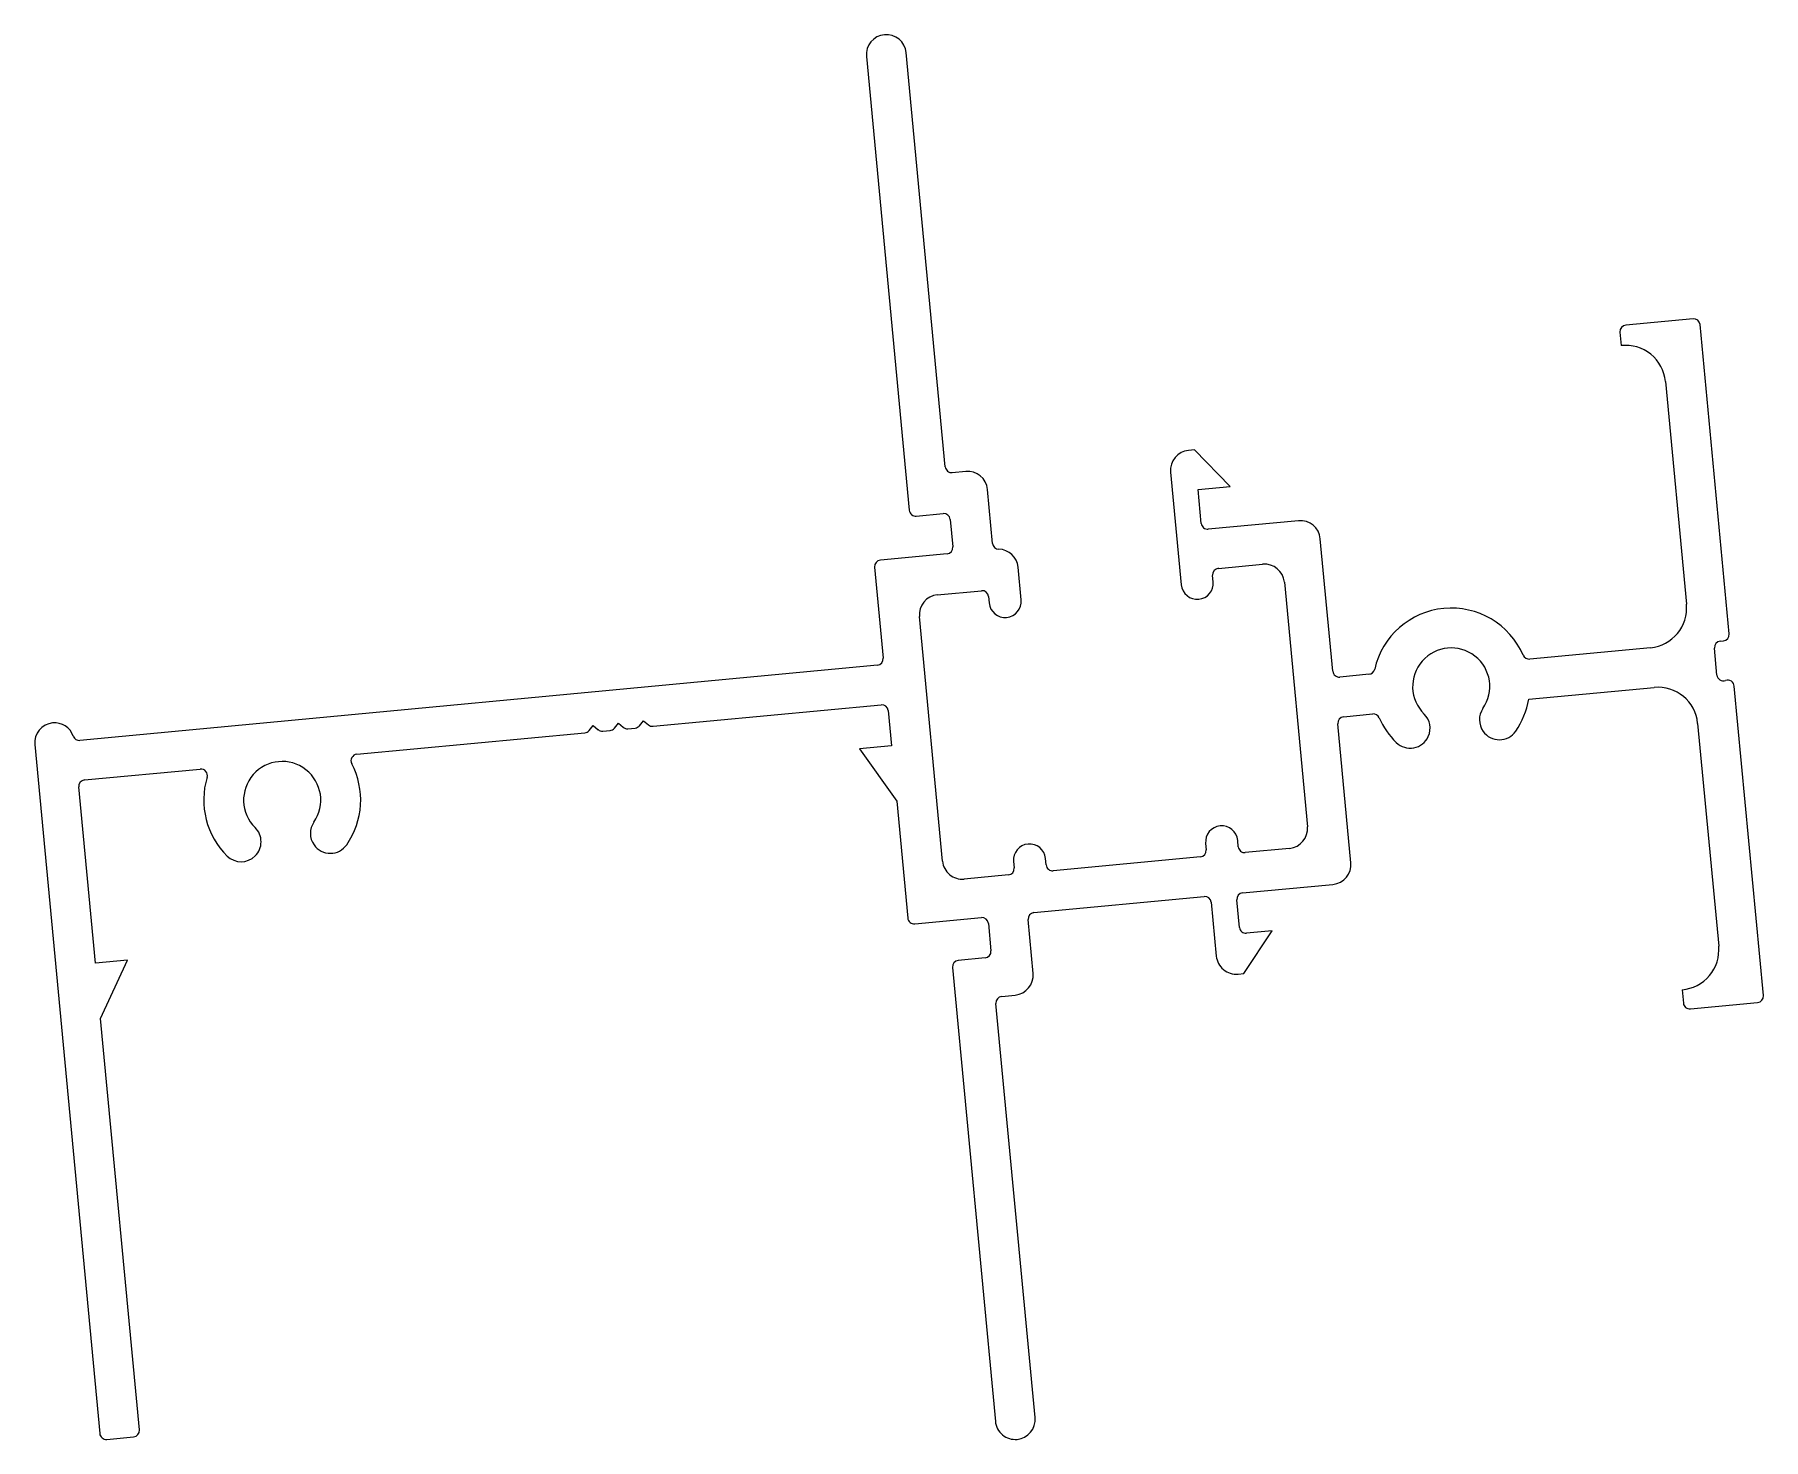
# Model space of a CAD drawing. Extents: x -16.8 to 51.5, y -2.4 to 53.1.
import ezdxf

# ---------------------------------------------------------------- set-up
doc = ezdxf.new("R2010")
doc.units = 0
doc.layers.get('0').update_dxf_attribs({"linetype": 'CONTINUOUS'})

msp = doc.modelspace()

# ---------------------------------------------------------------- linework, layer by layer
for p, q in [((16.067, 52.24), (17.759, 34.311)), ((19.179, 36.027), (17.634, 52.388)), ((48.706, 41.876), (46.051, 41.625)), ((50.136, 29.433), (48.983, 41.647)), ((45.822, 41.349), (45.872, 40.817)), ((47.613, 39.4), (48.444, 30.6)), ((29.014, 36.7), (28.787, 36.679)), ((30.427, 35.252), (29.014, 36.7)), ((19.987, 35.848), (19.456, 35.798)), ((28.077, 35.821), (28.497, 31.37)), ((21.046, 33.006), (20.845, 35.138)), ((29.162, 35.133), (30.427, 35.252)), ((29.289, 33.792), (29.162, 35.133)), ((18.036, 34.082), (19.098, 34.183)), ((19.375, 33.954), (19.477, 32.866)), ((33.131, 33.9), (29.566, 33.563)), ((34.483, 27.955), (33.989, 33.19)), ((19.248, 32.589), (16.618, 32.341)), ((29.966, 32.019), (31.711, 32.184)), ((16.389, 32.064), (16.728, 28.474)), ((22.175, 30.774), (22.053, 32.063)), ((29.761, 31.49), (29.737, 31.743)), ((32.569, 31.474), (33.481, 21.814)), ((18.865, 30.971), (20.61, 31.136)), ((20.887, 30.907), (20.911, 30.654)), ((19.067, 20.454), (18.155, 30.114)), ((47.024, 28.884), (42.257, 28.434)), ((49.652, 27.805), (49.552, 28.868)), ((49.781, 29.144), (49.907, 29.156)), ((16.499, 28.197), (-14.99, 25.225)), ((35.911, 27.835), (34.76, 27.726)), ((42.216, 26.848), (47.172, 27.316)), ((51.485, 15.146), (50.332, 27.359)), ((7.641, 25.779), (16.647, 26.629)), ((7.107, 25.802), (7.266, 25.995)), ((7.266, 25.995), (7.459, 25.835)), ((16.924, 26.4), (17.055, 25.009)), ((34.908, 26.159), (36.059, 26.267)), ((-4.059, 24.675), (4.947, 25.525)), ((5.116, 25.614), (5.275, 25.807)), ((5.275, 25.807), (5.468, 25.647)), ((5.65, 25.591), (5.942, 25.619)), ((6.111, 25.708), (6.271, 25.901)), ((6.271, 25.901), (6.463, 25.741)), ((6.646, 25.685), (6.938, 25.713)), ((35.197, 20.394), (34.679, 25.882)), ((48.888, 25.896), (49.719, 17.096)), ((-16.779, 25.056), (-14.211, -2.154)), ((17.055, 25.009), (15.791, 24.89)), ((15.791, 24.89), (17.262, 22.819)), ((-14.811, 23.66), (-10.238, 24.091)), ((-14.383, 16.429), (-15.04, 23.383)), ((17.262, 22.819), (17.697, 18.207)), ((30.749, 21.021), (30.726, 21.274)), ((23.163, 20.305), (23.139, 20.557)), ((29.256, 20.625), (23.44, 20.076)), ((29.461, 21.154), (29.485, 20.901)), ((32.771, 20.956), (31.026, 20.792)), ((21.67, 19.909), (19.925, 19.744)), ((21.875, 20.438), (21.899, 20.185)), ((30.921, 19.2), (34.487, 19.537)), ((22.678, 18.422), (29.404, 19.057)), ((29.681, 18.828), (29.881, 16.704)), ((30.795, 17.836), (30.692, 18.923)), ((17.974, 17.978), (20.604, 18.226)), ((20.881, 17.997), (20.983, 16.91)), ((22.649, 16.021), (22.449, 18.145)), ((30.967, 16.015), (32.083, 17.702)), ((32.083, 17.702), (31.072, 17.607)), ((-13.119, 16.548), (-14.383, 16.429)), ((-14.176, 14.239), (-13.119, 16.548)), ((20.754, 16.633), (19.692, 16.533)), ((19.463, 16.256), (21.156, -1.673)), ((30.739, 15.994), (30.967, 16.015)), ((21.408, 15.113), (21.939, 15.163)), ((48.274, 15.378), (48.324, 14.847)), ((22.723, -1.525), (21.179, 14.836)), ((48.601, 14.618), (51.256, 14.869)), ((-12.643, -2.006), (-14.176, 14.239)), ((-13.934, -2.383), (-12.872, -2.283))]:
    msp.add_line(p, q)
for centre, radius, start, end in [((16.851, 52.314), 0.787, 95.39235, 185.39235), ((16.851, 52.314), 0.787, 5.39235, 95.39235), ((48.73, 41.623), 0.254, 5.39235, 95.39235), ((46.075, 41.372), 0.254, 95.39235, 185.39235), ((46.046, 39.252), 1.575, 5.39235, 96.31652), ((28.861, 35.895), 0.787, 95.39235, 185.39235), ((19.432, 36.051), 0.254, 185.39235, 275.39235), ((20.061, 35.064), 0.787, 5.39235, 95.39235), ((18.012, 34.335), 0.254, 185.39235, 275.39235), ((19.122, 33.93), 0.254, 5.39235, 95.39235), ((29.542, 33.816), 0.254, 185.39235, 275.39235), ((33.205, 33.116), 0.787, 5.39235, 95.39235), ((19.224, 32.842), 0.254, 275.39235, 5.39235), ((21.299, 33.03), 0.254, 185.39235, 268.38763), ((21.269, 31.989), 0.787, 5.39232, 88.38763), ((16.642, 32.088), 0.254, 95.39235, 185.39235), ((31.785, 31.4), 0.787, 5.39235, 95.39235), ((29.129, 31.43), 0.635, 185.39235, 5.39235), ((29.99, 31.767), 0.254, 95.39235, 185.39235), ((18.939, 30.188), 0.787, 95.39235, 185.39235), ((20.634, 30.883), 0.254, 5.39235, 95.39235), ((21.543, 30.714), 0.635, 185.39235, 5.39235), ((39.158, 27.351), 3.099, 23.49499, 167.28971), ((46.876, 30.452), 1.575, 275.39235, 5.39235), ((49.883, 29.409), 0.254, 275.39235, 5.39235), ((39.158, 27.351), 1.524, 325.28834, 225.49636), ((49.805, 28.891), 0.254, 95.39235, 185.39235), ((16.475, 28.45), 0.254, 275.39235, 5.39235), ((35.887, 28.088), 0.254, 275.39235, 347.38053), ((42.233, 28.687), 0.254, 203.40418, 275.39235), ((34.736, 27.979), 0.254, 185.39235, 275.39235), ((47.32, 25.748), 1.575, 5.39235, 95.39235), ((49.905, 27.829), 0.254, 185.39235, 289.4286), ((50.078, 27.352), 0.254, 1.71601, 110.43407), ((16.671, 26.376), 0.254, 5.39235, 95.39235), ((39.158, 27.351), 3.099, 325.30943, 350.67219), ((34.932, 25.906), 0.254, 95.39235, 185.39235), ((36.083, 26.014), 0.254, 23.40418, 95.39235), ((39.158, 27.351), 3.099, 203.49501, 225.4753), ((37.537, 25.703), 0.787, 335.39235, 45.43448), ((41.059, 26.035), 0.787, 145.35023, 215.39235), ((-15.995, 25.13), 0.787, 95.39235, 185.39235), ((-15.995, 25.13), 0.787, 19.50933, 95.39235), ((-15.014, 25.477), 0.254, 199.50934, 275.39241), ((4.923, 25.774), 0.25, 275.42697, 320.40394), ((5.627, 25.84), 0.25, 230.39147, 275.39147), ((5.919, 25.867), 0.25, 275.39147, 320.39147), ((6.622, 25.934), 0.25, 230.39147, 275.39147), ((6.914, 25.961), 0.25, 275.39147, 320.39147), ((7.618, 26.028), 0.25, 230.39147, 275.39235), ((37.537, 25.703), 0.787, 225.47528, 335.39235), ((41.059, 26.035), 0.787, 215.39233, 325.30943), ((-4.035, 24.422), 0.254, 95.39235, 207.65096), ((-10.214, 23.838), 0.254, 343.01659, 95.39235), ((-7.005, 22.866), 1.524, 325.28834, 225.49636), ((-7.005, 22.866), 3.099, 325.30939, 27.65095), ((-14.787, 23.407), 0.254, 95.39235, 185.39235), ((-7.005, 22.866), 3.099, 163.14334, 225.47529), ((-5.105, 21.55), 0.787, 145.35023, 215.39235), ((30.093, 21.214), 0.635, 5.39235, 185.39235), ((-8.626, 21.218), 0.787, 314.76167, 45.43448), ((32.697, 21.74), 0.787, 275.39235, 5.39235), ((-8.626, 21.218), 0.787, 225.47528, 314.76167), ((-5.105, 21.55), 0.787, 215.39233, 325.30943), ((22.507, 20.498), 0.635, 5.39235, 185.39235), ((29.232, 20.877), 0.254, 275.39235, 5.39235), ((31.002, 21.045), 0.254, 185.39235, 275.39235), ((19.851, 20.528), 0.787, 185.39235, 275.39235), ((21.646, 20.161), 0.254, 275.39235, 5.39235), ((23.416, 20.328), 0.254, 185.39235, 275.39235), ((34.413, 20.32), 0.787, 275.39235, 5.39235), ((30.945, 18.947), 0.254, 95.39235, 185.39235), ((29.428, 18.804), 0.254, 5.39235, 95.39235), ((17.95, 18.231), 0.254, 185.39235, 275.39235), ((20.628, 17.973), 0.254, 5.39235, 95.39235), ((22.701, 18.169), 0.254, 95.39235, 185.39235), ((31.048, 17.86), 0.254, 185.39235, 275.39235), ((48.151, 16.948), 1.575, 274.46819, 5.39235), ((19.716, 16.28), 0.254, 95.39235, 185.39235), ((20.73, 16.886), 0.254, 275.39235, 5.39235), ((30.665, 16.778), 0.787, 185.39235, 275.39235), ((21.865, 15.947), 0.787, 275.39235, 5.39235), ((21.432, 14.86), 0.254, 95.39235, 185.39235), ((51.232, 15.122), 0.254, 275.39235, 5.39235), ((48.577, 14.871), 0.254, 185.39235, 275.39235), ((-12.896, -2.03), 0.254, 275.39235, 5.39235), ((21.94, -1.599), 0.787, 185.39235, 275.39235), ((21.94, -1.599), 0.787, 275.39235, 5.39235), ((-13.958, -2.13), 0.254, 185.39235, 275.39235)]:
    msp.add_arc(centre, radius, start, end)

doc.saveas('drawing.dxf')
